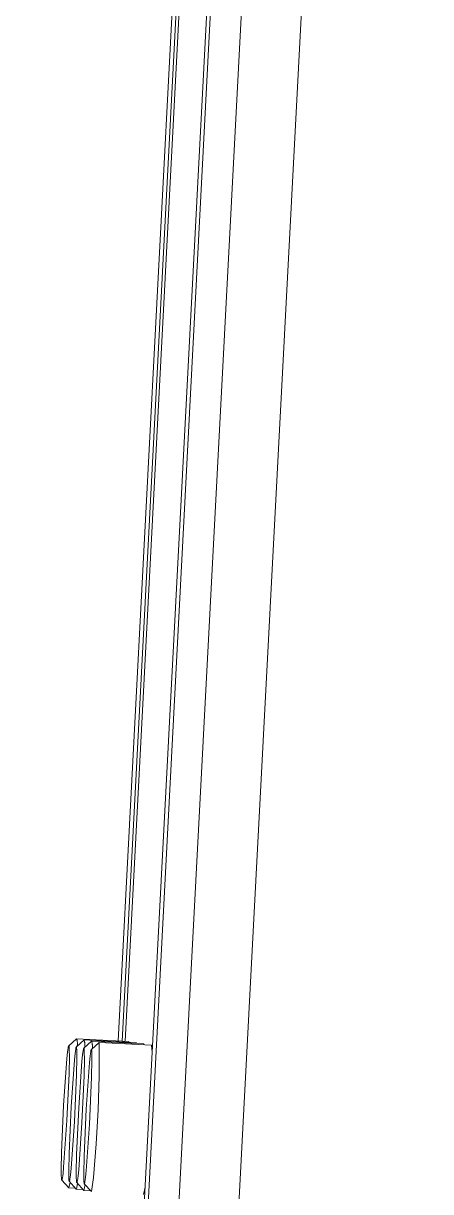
# Model space of a CAD drawing. Header units: inches. Extents: x 214 to 477, y -11 to 187.
# Drawn here: x 343.688 to 344.759, y 109.909 to 112.988 of the extents above; entities that cross this region are included whole.
import ezdxf

# ---------------------------------------------------------------- set-up
doc = ezdxf.new("R2010")
doc.units = ezdxf.units.IN
doc.layers.add('ZANO_R', color=7, linetype='Continuous', lineweight=0)

msp = doc.modelspace()

# ---------------------------------------------------------------- linework, layer by layer
at = {"layer": 'ZANO_R'}
for p, q in [((344.51098, 119.5333), (343.68769, 103.8068)), ((343.6979, 103.8051), (344.5212, 119.5316)), ((343.77886, 103.8006), (344.60216, 119.52711)), ((344.75935, 119.51889), (343.93606, 103.79239)), ((344.42094, 119.54824), (343.93713, 110.30662)), ((343.94741, 110.30609), (344.43115, 119.54655)), ((344.43931, 119.54609), (343.95557, 110.30566)), ((343.80715, 110.29374), (343.82768, 110.31225)), ((343.82769, 110.31226), (343.82811, 110.31091)), ((343.82801, 110.31232), (343.96541, 110.30514)), ((343.80396, 110.27642), (343.80478, 110.28298)), ((343.80478, 110.28298), (343.80555, 110.28812)), ((343.80555, 110.28812), (343.80591, 110.29011)), ((343.80591, 110.29011), (343.80609, 110.29094)), ((343.80609, 110.29094), (343.80626, 110.29167)), ((343.80626, 110.29167), (343.80634, 110.292)), ((343.80634, 110.292), (343.80643, 110.29229)), ((343.80643, 110.29229), (343.80651, 110.29256)), ((343.80651, 110.29256), (343.80659, 110.2928)), ((343.80659, 110.2928), (343.80663, 110.29291)), ((343.80663, 110.29291), (343.80667, 110.29302)), ((343.80667, 110.29302), (343.80671, 110.29311)), ((343.80671, 110.29311), (343.80675, 110.2932)), ((343.80675, 110.2932), (343.80678, 110.29328)), ((343.80678, 110.29328), (343.80682, 110.29335)), ((343.80682, 110.29335), (343.80686, 110.29342)), ((343.80686, 110.29342), (343.8069, 110.29348)), ((343.8069, 110.29348), (343.80693, 110.29353)), ((343.80693, 110.29353), (343.80697, 110.29358)), ((343.80697, 110.29358), (343.80701, 110.29362)), ((343.80701, 110.29362), (343.80704, 110.29365)), ((343.80704, 110.29365), (343.80708, 110.29367)), ((343.80708, 110.29367), (343.80711, 110.29369)), ((343.80711, 110.29369), (343.80715, 110.2937)), ((343.80715, 110.2937), (343.80718, 110.2937)), ((343.80718, 110.2937), (343.80722, 110.29369)), ((343.80722, 110.29369), (343.80725, 110.29368)), ((343.80725, 110.29368), (343.80729, 110.29366)), ((343.80729, 110.29366), (343.80732, 110.29363)), ((343.80732, 110.29363), (343.80735, 110.2936)), ((343.80735, 110.2936), (343.80738, 110.29356)), ((343.80738, 110.29356), (343.80742, 110.29351)), ((343.80742, 110.29351), (343.80745, 110.29345)), ((343.80745, 110.29345), (343.80748, 110.29338)), ((343.80748, 110.29338), (343.80751, 110.29331)), ((343.80751, 110.29331), (343.80754, 110.29323)), ((343.80754, 110.29323), (343.80757, 110.29315)), ((343.80757, 110.29315), (343.8076, 110.29305)), ((343.8076, 110.29305), (343.80763, 110.29295)), ((343.80763, 110.29295), (343.80766, 110.29284)), ((343.80766, 110.29284), (343.80769, 110.29273)), ((343.80769, 110.29273), (343.80774, 110.29247)), ((343.80774, 110.29247), (343.8078, 110.29219)), ((343.8078, 110.29219), (343.80785, 110.29187)), ((343.80785, 110.29187), (343.8079, 110.29153)), ((343.8079, 110.29153), (343.80799, 110.29076)), ((343.80799, 110.29076), (343.80808, 110.28987)), ((343.80808, 110.28987), (343.80824, 110.28775)), ((343.80824, 110.28775), (343.80848, 110.28217)), ((343.80848, 110.28217), (343.80861, 110.26619)), ((343.82456, 110.27969), (343.82533, 110.28484)), ((343.82533, 110.28484), (343.82569, 110.28683)), ((343.82569, 110.28683), (343.82587, 110.28766)), ((343.82587, 110.28766), (343.82604, 110.28839)), ((343.82604, 110.28839), (343.82612, 110.28871)), ((343.82612, 110.28871), (343.82621, 110.28901)), ((343.82621, 110.28901), (343.82629, 110.28928)), ((343.82629, 110.28928), (343.82637, 110.28952)), ((343.82637, 110.28952), (343.82641, 110.28963)), ((343.82641, 110.28963), (343.82645, 110.28973)), ((343.82645, 110.28973), (343.82649, 110.28983)), ((343.82649, 110.28983), (343.82653, 110.28992)), ((343.82653, 110.28992), (343.82656, 110.29)), ((343.82656, 110.29), (343.8266, 110.29007)), ((343.8266, 110.29007), (343.82664, 110.29014)), ((343.82664, 110.29014), (343.82668, 110.2902)), ((343.82668, 110.2902), (343.82671, 110.29025)), ((343.82671, 110.29025), (343.82675, 110.2903)), ((343.82675, 110.2903), (343.82679, 110.29033)), ((343.82679, 110.29033), (343.82682, 110.29037)), ((343.82682, 110.29037), (343.82686, 110.29039)), ((343.82686, 110.29039), (343.82689, 110.29041)), ((343.82689, 110.29041), (343.82693, 110.29041)), ((343.82693, 110.29046), (343.84746, 110.30897)), ((343.82693, 110.29041), (343.82696, 110.29042)), ((343.82696, 110.29042), (343.827, 110.29041)), ((343.827, 110.29041), (343.82703, 110.2904)), ((343.82703, 110.2904), (343.82707, 110.29038)), ((343.82707, 110.29038), (343.8271, 110.29035)), ((343.8271, 110.29035), (343.82713, 110.29032)), ((343.82713, 110.29032), (343.82716, 110.29027)), ((343.82716, 110.29027), (343.8272, 110.29022)), ((343.8272, 110.29022), (343.82723, 110.29017)), ((343.82723, 110.29017), (343.82726, 110.2901)), ((343.82726, 110.2901), (343.82729, 110.29003)), ((343.82729, 110.29003), (343.82732, 110.28995)), ((343.82732, 110.28995), (343.82735, 110.28986)), ((343.82735, 110.28986), (343.82738, 110.28977)), ((343.82738, 110.28977), (343.82741, 110.28967)), ((343.82741, 110.28967), (343.82744, 110.28956)), ((343.82744, 110.28956), (343.82747, 110.28944)), ((343.82747, 110.28944), (343.82752, 110.28919)), ((343.82752, 110.28919), (343.82758, 110.2889)), ((343.82758, 110.2889), (343.82763, 110.28859)), ((343.82763, 110.28859), (343.82768, 110.28825)), ((343.82768, 110.28825), (343.82777, 110.28748)), ((343.82777, 110.28748), (343.82786, 110.28659)), ((343.82786, 110.28659), (343.82802, 110.28446)), ((343.82802, 110.28446), (343.82826, 110.27888)), ((343.82811, 110.31091), (343.82849, 110.30955)), ((343.82849, 110.30955), (343.82882, 110.30817)), ((343.82882, 110.30817), (343.8291, 110.30679)), ((343.8291, 110.30679), (343.82934, 110.30539)), ((343.82934, 110.30539), (343.82954, 110.30399)), ((343.8296, 110.29411), (343.82942, 110.29271)), ((343.82954, 110.30399), (343.82969, 110.30258)), ((343.82973, 110.29552), (343.8296, 110.29411)), ((343.82969, 110.30258), (343.82979, 110.30117)), ((343.82981, 110.29693), (343.82973, 110.29552)), ((343.82979, 110.30117), (343.82984, 110.29976)), ((343.82985, 110.29835), (343.82981, 110.29693)), ((343.82984, 110.29976), (343.82985, 110.29835)), ((343.84434, 110.27641), (343.84511, 110.28156)), ((343.84511, 110.28156), (343.84547, 110.28354)), ((343.84547, 110.28354), (343.84565, 110.28438)), ((343.84565, 110.28438), (343.84582, 110.28511)), ((343.84582, 110.28511), (343.8459, 110.28543)), ((343.8459, 110.28543), (343.84599, 110.28573)), ((343.84599, 110.28573), (343.84607, 110.286)), ((343.84607, 110.286), (343.84615, 110.28624)), ((343.84615, 110.28624), (343.84619, 110.28635)), ((343.84619, 110.28635), (343.84623, 110.28645)), ((343.84623, 110.28645), (343.84627, 110.28654)), ((343.84627, 110.28654), (343.84631, 110.28663)), ((343.84631, 110.28663), (343.84634, 110.28671)), ((343.84634, 110.28671), (343.84638, 110.28679)), ((343.84638, 110.28679), (343.84642, 110.28686)), ((343.84642, 110.28686), (343.84646, 110.28692)), ((343.84646, 110.28692), (343.84649, 110.28697)), ((343.84649, 110.28697), (343.84653, 110.28701)), ((343.84653, 110.28701), (343.84657, 110.28705)), ((343.84657, 110.28705), (343.8466, 110.28708)), ((343.8466, 110.28708), (343.84664, 110.28711)), ((343.84664, 110.28711), (343.84667, 110.28712)), ((343.84667, 110.28712), (343.84671, 110.28713)), ((343.84671, 110.28718), (343.86724, 110.30568)), ((343.84671, 110.28713), (343.84674, 110.28713)), ((343.84674, 110.28713), (343.84678, 110.28713)), ((343.84678, 110.28713), (343.84681, 110.28712)), ((343.84681, 110.28712), (343.84685, 110.28709)), ((343.84685, 110.28709), (343.84688, 110.28707)), ((343.84688, 110.28707), (343.84691, 110.28703)), ((343.84691, 110.28703), (343.84694, 110.28699)), ((343.84694, 110.28699), (343.84698, 110.28694)), ((343.84698, 110.28694), (343.84701, 110.28688)), ((343.84701, 110.28688), (343.84704, 110.28682)), ((343.84704, 110.28682), (343.84707, 110.28675)), ((343.84707, 110.28675), (343.8471, 110.28667)), ((343.8471, 110.28667), (343.84713, 110.28658)), ((343.84713, 110.28658), (343.84716, 110.28649)), ((343.84716, 110.28649), (343.84719, 110.28639)), ((343.84719, 110.28639), (343.84722, 110.28628)), ((343.84722, 110.28628), (343.84725, 110.28616)), ((343.84725, 110.28616), (343.8473, 110.28591)), ((343.8473, 110.28591), (343.84736, 110.28562)), ((343.84736, 110.28562), (343.84741, 110.28531)), ((343.84741, 110.28531), (343.84746, 110.28497)), ((343.84746, 110.28497), (343.84755, 110.28419)), ((343.84747, 110.30898), (343.84789, 110.30763)), ((343.84755, 110.28419), (343.84764, 110.2833)), ((343.84764, 110.2833), (343.8478, 110.28118)), ((343.84779, 110.30904), (343.98519, 110.30186)), ((343.84789, 110.30763), (343.84827, 110.30626)), ((343.84827, 110.30626), (343.8486, 110.30489)), ((343.8486, 110.30489), (343.84888, 110.3035)), ((343.84888, 110.3035), (343.84912, 110.30211)), ((343.84912, 110.30211), (343.84932, 110.30071)), ((343.84938, 110.29083), (343.8492, 110.28943)), ((343.84932, 110.30071), (343.84947, 110.2993)), ((343.84951, 110.29224), (343.84938, 110.29083)), ((343.84947, 110.2993), (343.84957, 110.29789)), ((343.84959, 110.29365), (343.84951, 110.29224)), ((343.84957, 110.29789), (343.84962, 110.29648)), ((343.84963, 110.29506), (343.84959, 110.29365)), ((343.84962, 110.29648), (343.84963, 110.29506)), ((343.86543, 110.2811), (343.8656, 110.28182)), ((343.8656, 110.28182), (343.86568, 110.28215)), ((343.86568, 110.28215), (343.86577, 110.28244)), ((343.86577, 110.28244), (343.86585, 110.28271)), ((343.86585, 110.28271), (343.86593, 110.28295)), ((343.86593, 110.28295), (343.86597, 110.28306)), ((343.86597, 110.28306), (343.86601, 110.28317)), ((343.86601, 110.28317), (343.86605, 110.28326)), ((343.86605, 110.28326), (343.86609, 110.28335)), ((343.86609, 110.28335), (343.86612, 110.28343)), ((343.86612, 110.28343), (343.86616, 110.28351)), ((343.86616, 110.28351), (343.8662, 110.28357)), ((343.8662, 110.28357), (343.86624, 110.28363)), ((343.86624, 110.28363), (343.86627, 110.28369)), ((343.86627, 110.28369), (343.86631, 110.28373)), ((343.86631, 110.28373), (343.86635, 110.28377)), ((343.86635, 110.28377), (343.86638, 110.2838)), ((343.86638, 110.2838), (343.86642, 110.28382)), ((343.86642, 110.28382), (343.86645, 110.28384)), ((343.86645, 110.28384), (343.86649, 110.28385)), ((343.86649, 110.28389), (343.88702, 110.3024)), ((343.86649, 110.28385), (343.86652, 110.28385)), ((343.86652, 110.28385), (343.86656, 110.28385)), ((343.86656, 110.28385), (343.86659, 110.28383)), ((343.86659, 110.28383), (343.86663, 110.28381)), ((343.86663, 110.28381), (343.86666, 110.28378)), ((343.86666, 110.28378), (343.86669, 110.28375)), ((343.86669, 110.28375), (343.86672, 110.28371)), ((343.86672, 110.28371), (343.86676, 110.28366)), ((343.86676, 110.28366), (343.86679, 110.2836)), ((343.86679, 110.2836), (343.86682, 110.28354)), ((343.86682, 110.28354), (343.86685, 110.28346)), ((343.86685, 110.28346), (343.86688, 110.28338)), ((343.86688, 110.28338), (343.86691, 110.2833)), ((343.86691, 110.2833), (343.86694, 110.2832)), ((343.86694, 110.2832), (343.86697, 110.2831)), ((343.86697, 110.2831), (343.867, 110.28299)), ((343.867, 110.28299), (343.86703, 110.28288)), ((343.86703, 110.28288), (343.86708, 110.28262)), ((343.86708, 110.28262), (343.86713, 110.28234)), ((343.86713, 110.28234), (343.86719, 110.28203)), ((343.86719, 110.28203), (343.86724, 110.28168)), ((343.86724, 110.28168), (343.86733, 110.28091)), ((343.86725, 110.3057), (343.86767, 110.30434)), ((343.86757, 110.30576), (344.00497, 110.29858)), ((343.86767, 110.30434), (343.86805, 110.30298)), ((343.86805, 110.30298), (343.86838, 110.30161)), ((343.86838, 110.30161), (343.86866, 110.30022)), ((343.86866, 110.30022), (343.8689, 110.29883)), ((343.8689, 110.29883), (343.8691, 110.29743)), ((343.86916, 110.28755), (343.86898, 110.28614)), ((343.8691, 110.29743), (343.86925, 110.29602)), ((343.86929, 110.28895), (343.86916, 110.28755)), ((343.86925, 110.29602), (343.86935, 110.29461)), ((343.86937, 110.29037), (343.86929, 110.28895)), ((343.86935, 110.29461), (343.8694, 110.29319)), ((343.86941, 110.29178), (343.86937, 110.29037)), ((343.8694, 110.29319), (343.86941, 110.29178)), ((343.88703, 110.30241), (343.88686, 110.21342)), ((343.88735, 110.30247), (344.02475, 110.2953)), ((343.96618, 110.30285), (343.96541, 110.30514)), ((343.98596, 110.29957), (343.98519, 110.30186)), ((344.00574, 110.29629), (344.00497, 110.29858)), ((344.02629, 110.2766), (344.02475, 110.2953)), ((343.79362, 110.13639), (343.80226, 110.25987)), ((343.80226, 110.25987), (343.80396, 110.27642)), ((343.80861, 110.26619), (343.80771, 110.22082)), ((343.8134, 110.13311), (343.82204, 110.25659)), ((343.82204, 110.25659), (343.82374, 110.27313)), ((343.82374, 110.27313), (343.82456, 110.27969)), ((343.82839, 110.26291), (343.82749, 110.21754)), ((343.82826, 110.27888), (343.82839, 110.26291)), ((343.83318, 110.12983), (343.84182, 110.25331)), ((343.84182, 110.25331), (343.84352, 110.26985)), ((343.84352, 110.26985), (343.84434, 110.27641)), ((343.84817, 110.25962), (343.84727, 110.21425)), ((343.8478, 110.28118), (343.84804, 110.2756)), ((343.84804, 110.2756), (343.84817, 110.25962)), ((343.8616, 110.25002), (343.8633, 110.26657)), ((343.8633, 110.26657), (343.86412, 110.27313)), ((343.86412, 110.27313), (343.86489, 110.27828)), ((343.86489, 110.27828), (343.86525, 110.28026)), ((343.86525, 110.28026), (343.86543, 110.2811)), ((343.86795, 110.25634), (343.86705, 110.21097)), ((343.86733, 110.28091), (343.86742, 110.28002)), ((343.86742, 110.28002), (343.86758, 110.2779)), ((343.86758, 110.2779), (343.86782, 110.27232)), ((343.86782, 110.27232), (343.86795, 110.25634)), ((343.80771, 110.22082), (343.80226, 110.09716)), ((343.85296, 110.12654), (343.8616, 110.25002)), ((343.82749, 110.21754), (343.82203, 110.09387)), ((343.84727, 110.21425), (343.84181, 110.09059)), ((343.86705, 110.21097), (343.86159, 110.08731)), ((343.88686, 110.21342), (343.88433, 110.12446)), ((343.78817, 110.01273), (343.79362, 110.13639)), ((343.80795, 110.00945), (343.8134, 110.13311)), ((343.82773, 110.00616), (343.83318, 110.12983)), ((343.80226, 110.09716), (343.79362, 109.97368)), ((343.84751, 110.00288), (343.85296, 110.12654)), ((343.88433, 110.12446), (343.87941, 110.0356)), ((343.82203, 110.09387), (343.8134, 109.97039)), ((343.84181, 110.09059), (343.83318, 109.96711)), ((343.86159, 110.08731), (343.85296, 109.96383)), ((343.87941, 110.0356), (343.87213, 109.9469)), ((343.78727, 109.96736), (343.78817, 110.01273)), ((343.80705, 109.96408), (343.80795, 110.00945)), ((343.82683, 109.96079), (343.82773, 110.00616)), ((343.79362, 109.97368), (343.79192, 109.95713)), ((343.84661, 109.95751), (343.84751, 110.00288)), ((343.7874, 109.95138), (343.78727, 109.96736)), ((343.78764, 109.9458), (343.7874, 109.95138)), ((343.78779, 109.94368), (343.78764, 109.9458)), ((343.78788, 109.94279), (343.78779, 109.94368)), ((343.78798, 109.94202), (343.78788, 109.94279)), ((343.78997, 109.94344), (343.78979, 109.9426)), ((343.79033, 109.94542), (343.78997, 109.94344)), ((343.7911, 109.95057), (343.79033, 109.94542)), ((343.79192, 109.95713), (343.7911, 109.95057)), ((343.80718, 109.9481), (343.80705, 109.96408)), ((343.80742, 109.94252), (343.80718, 109.9481)), ((343.81088, 109.94729), (343.81011, 109.94214)), ((343.8117, 109.95385), (343.81088, 109.94729)), ((343.8134, 109.97039), (343.8117, 109.95385)), ((343.82696, 109.94482), (343.82683, 109.96079)), ((343.8272, 109.93924), (343.82696, 109.94482)), ((343.83066, 109.94401), (343.82989, 109.93886)), ((343.83148, 109.95057), (343.83066, 109.94401)), ((343.83318, 109.96711), (343.83148, 109.95057)), ((343.84674, 109.94154), (343.84661, 109.95751)), ((343.85126, 109.94728), (343.85044, 109.94072)), ((343.85296, 109.96383), (343.85126, 109.94728)), ((343.86666, 109.90932), (343.87213, 109.9469)), ((343.78803, 109.94167), (343.78798, 109.94202)), ((343.78808, 109.94136), (343.78803, 109.94167)), ((343.78814, 109.94108), (343.78808, 109.94136)), ((343.78819, 109.94082), (343.78814, 109.94108)), ((343.78822, 109.94071), (343.78819, 109.94082)), ((343.78825, 109.9406), (343.78822, 109.94071)), ((343.78828, 109.9405), (343.78825, 109.9406)), ((343.78831, 109.9404), (343.78828, 109.9405)), ((343.78834, 109.94032), (343.78831, 109.9404)), ((343.78837, 109.94024), (343.78834, 109.94032)), ((343.7884, 109.94016), (343.78837, 109.94024)), ((343.78843, 109.9401), (343.7884, 109.94016)), ((343.78846, 109.94004), (343.78843, 109.9401)), ((343.7885, 109.93999), (343.78846, 109.94004)), ((343.78853, 109.93995), (343.7885, 109.93999)), ((343.78856, 109.93992), (343.78853, 109.93995)), ((343.78859, 109.93989), (343.78856, 109.93992)), ((343.78863, 109.93987), (343.78859, 109.93989)), ((343.78866, 109.93985), (343.78863, 109.93987)), ((343.80714, 109.91926), (343.78865, 109.93981)), ((343.7887, 109.93985), (343.78866, 109.93985)), ((343.78873, 109.93985), (343.7887, 109.93985)), ((343.78876, 109.93986), (343.78873, 109.93985)), ((343.7888, 109.93988), (343.78876, 109.93986)), ((343.78884, 109.9399), (343.7888, 109.93988)), ((343.78887, 109.93993), (343.78884, 109.9399)), ((343.78891, 109.93997), (343.78887, 109.93993)), ((343.78894, 109.94001), (343.78891, 109.93997)), ((343.78898, 109.94007), (343.78894, 109.94001)), ((343.78902, 109.94013), (343.78898, 109.94007)), ((343.78906, 109.94019), (343.78902, 109.94013)), ((343.78909, 109.94027), (343.78906, 109.94019)), ((343.78913, 109.94035), (343.78909, 109.94027)), ((343.78917, 109.94044), (343.78913, 109.94035)), ((343.78921, 109.94053), (343.78917, 109.94044)), ((343.78925, 109.94064), (343.78921, 109.94053)), ((343.78929, 109.94075), (343.78925, 109.94064)), ((343.78937, 109.94099), (343.78929, 109.94075)), ((343.78945, 109.94126), (343.78937, 109.94099)), ((343.78953, 109.94155), (343.78945, 109.94126)), ((343.78962, 109.94188), (343.78953, 109.94155)), ((343.78979, 109.9426), (343.78962, 109.94188)), ((343.80715, 109.91925), (343.80732, 109.91916)), ((343.80732, 109.91916), (343.81041, 109.93433)), ((343.80757, 109.9404), (343.80742, 109.94252)), ((343.82488, 109.91825), (343.80747, 109.91916)), ((343.80766, 109.93951), (343.80757, 109.9404)), ((343.80776, 109.93873), (343.80766, 109.93951)), ((343.80781, 109.93839), (343.80776, 109.93873)), ((343.80786, 109.93808), (343.80781, 109.93839)), ((343.80792, 109.93779), (343.80786, 109.93808)), ((343.80797, 109.93754), (343.80792, 109.93779)), ((343.808, 109.93742), (343.80797, 109.93754)), ((343.80803, 109.93731), (343.808, 109.93742)), ((343.80806, 109.93721), (343.80803, 109.93731)), ((343.80809, 109.93712), (343.80806, 109.93721)), ((343.80812, 109.93703), (343.80809, 109.93712)), ((343.80815, 109.93695), (343.80812, 109.93703)), ((343.80818, 109.93688), (343.80815, 109.93695)), ((343.80821, 109.93682), (343.80818, 109.93688)), ((343.80824, 109.93676), (343.80821, 109.93682)), ((343.80828, 109.93671), (343.80824, 109.93676)), ((343.80831, 109.93667), (343.80828, 109.93671)), ((343.80834, 109.93663), (343.80831, 109.93667)), ((343.80837, 109.93661), (343.80834, 109.93663)), ((343.80841, 109.93658), (343.80837, 109.93661)), ((343.80844, 109.93657), (343.80841, 109.93658)), ((343.82692, 109.91598), (343.80843, 109.93653)), ((343.80848, 109.93657), (343.80844, 109.93657)), ((343.80851, 109.93657), (343.80848, 109.93657)), ((343.80854, 109.93658), (343.80851, 109.93657)), ((343.80858, 109.93659), (343.80854, 109.93658)), ((343.80862, 109.93662), (343.80858, 109.93659)), ((343.80865, 109.93665), (343.80862, 109.93662)), ((343.80869, 109.93669), (343.80865, 109.93665)), ((343.80872, 109.93673), (343.80869, 109.93669)), ((343.80876, 109.93678), (343.80872, 109.93673)), ((343.8088, 109.93684), (343.80876, 109.93678)), ((343.80884, 109.93691), (343.8088, 109.93684)), ((343.80887, 109.93699), (343.80884, 109.93691)), ((343.80891, 109.93707), (343.80887, 109.93699)), ((343.80895, 109.93716), (343.80891, 109.93707)), ((343.80899, 109.93725), (343.80895, 109.93716)), ((343.80903, 109.93735), (343.80899, 109.93725)), ((343.80907, 109.93746), (343.80903, 109.93735)), ((343.80915, 109.9377), (343.80907, 109.93746)), ((343.80923, 109.93797), (343.80915, 109.9377)), ((343.80931, 109.93827), (343.80923, 109.93797)), ((343.8094, 109.93859), (343.80931, 109.93827)), ((343.80957, 109.93932), (343.8094, 109.93859)), ((343.80975, 109.94016), (343.80957, 109.93932)), ((343.81011, 109.94214), (343.80975, 109.94016)), ((343.82693, 109.91597), (343.8271, 109.91588)), ((343.8271, 109.91588), (343.83019, 109.93105)), ((343.82735, 109.93711), (343.8272, 109.93924)), ((343.84466, 109.91496), (343.82725, 109.91587)), ((343.82744, 109.93622), (343.82735, 109.93711)), ((343.82754, 109.93545), (343.82744, 109.93622)), ((343.82759, 109.93511), (343.82754, 109.93545)), ((343.82764, 109.9348), (343.82759, 109.93511)), ((343.8277, 109.93451), (343.82764, 109.9348)), ((343.82775, 109.93426), (343.8277, 109.93451)), ((343.82778, 109.93414), (343.82775, 109.93426)), ((343.82781, 109.93403), (343.82778, 109.93414)), ((343.82784, 109.93393), (343.82781, 109.93403)), ((343.82787, 109.93384), (343.82784, 109.93393)), ((343.8279, 109.93375), (343.82787, 109.93384)), ((343.82793, 109.93367), (343.8279, 109.93375)), ((343.82796, 109.9336), (343.82793, 109.93367)), ((343.82799, 109.93353), (343.82796, 109.9336)), ((343.82802, 109.93348), (343.82799, 109.93353)), ((343.82806, 109.93343), (343.82802, 109.93348)), ((343.82809, 109.93338), (343.82806, 109.93343)), ((343.82812, 109.93335), (343.82809, 109.93338)), ((343.82815, 109.93332), (343.82812, 109.93335)), ((343.82819, 109.9333), (343.82815, 109.93332)), ((343.82822, 109.93329), (343.82819, 109.9333)), ((343.8467, 109.9127), (343.82821, 109.93325)), ((343.82825, 109.93328), (343.82822, 109.93329)), ((343.82829, 109.93329), (343.82825, 109.93328)), ((343.82832, 109.93329), (343.82829, 109.93329)), ((343.82836, 109.93331), (343.82832, 109.93329)), ((343.8284, 109.93333), (343.82836, 109.93331)), ((343.82843, 109.93337), (343.8284, 109.93333)), ((343.82847, 109.9334), (343.82843, 109.93337)), ((343.8285, 109.93345), (343.82847, 109.9334)), ((343.82854, 109.9335), (343.8285, 109.93345)), ((343.82858, 109.93356), (343.82854, 109.9335)), ((343.82862, 109.93363), (343.82858, 109.93356)), ((343.82865, 109.9337), (343.82862, 109.93363)), ((343.82869, 109.93378), (343.82865, 109.9337)), ((343.82873, 109.93387), (343.82869, 109.93378)), ((343.82877, 109.93397), (343.82873, 109.93387)), ((343.82881, 109.93407), (343.82877, 109.93397)), ((343.82885, 109.93418), (343.82881, 109.93407)), ((343.82893, 109.93442), (343.82885, 109.93418)), ((343.82901, 109.93469), (343.82893, 109.93442)), ((343.82909, 109.93499), (343.82901, 109.93469)), ((343.82918, 109.93531), (343.82909, 109.93499)), ((343.82935, 109.93604), (343.82918, 109.93531)), ((343.82953, 109.93687), (343.82935, 109.93604)), ((343.82989, 109.93886), (343.82953, 109.93687)), ((343.84671, 109.91269), (343.84688, 109.9126)), ((343.84698, 109.93595), (343.84674, 109.94154)), ((343.84688, 109.9126), (343.84997, 109.92776)), ((343.84713, 109.93383), (343.84698, 109.93595)), ((343.86444, 109.91168), (343.84703, 109.91259)), ((343.84722, 109.93294), (343.84713, 109.93383)), ((343.84732, 109.93217), (343.84722, 109.93294)), ((343.84737, 109.93183), (343.84732, 109.93217)), ((343.84742, 109.93151), (343.84737, 109.93183)), ((343.84748, 109.93123), (343.84742, 109.93151)), ((343.84753, 109.93097), (343.84748, 109.93123)), ((343.84756, 109.93086), (343.84753, 109.93097)), ((343.84759, 109.93075), (343.84756, 109.93086)), ((343.84762, 109.93065), (343.84759, 109.93075)), ((343.84765, 109.93055), (343.84762, 109.93065)), ((343.84768, 109.93047), (343.84765, 109.93055)), ((343.84771, 109.93039), (343.84768, 109.93047)), ((343.84774, 109.93032), (343.84771, 109.93039)), ((343.84777, 109.93025), (343.84774, 109.93032)), ((343.8478, 109.93019), (343.84777, 109.93025)), ((343.84784, 109.93014), (343.8478, 109.93019)), ((343.84787, 109.9301), (343.84784, 109.93014)), ((343.8479, 109.93007), (343.84787, 109.9301)), ((343.84793, 109.93004), (343.8479, 109.93007)), ((343.84797, 109.93002), (343.84793, 109.93004)), ((343.848, 109.93001), (343.84797, 109.93002)), ((343.86648, 109.90941), (343.84799, 109.92996)), ((343.84803, 109.93), (343.848, 109.93001)), ((343.84807, 109.93), (343.84803, 109.93)), ((343.8481, 109.93001), (343.84807, 109.93)), ((343.84814, 109.93003), (343.8481, 109.93001)), ((343.84818, 109.93005), (343.84814, 109.93003)), ((343.84821, 109.93008), (343.84818, 109.93005)), ((343.84825, 109.93012), (343.84821, 109.93008)), ((343.84828, 109.93017), (343.84825, 109.93012)), ((343.84832, 109.93022), (343.84828, 109.93017)), ((343.84836, 109.93028), (343.84832, 109.93022)), ((343.8484, 109.93035), (343.84836, 109.93028)), ((343.84843, 109.93042), (343.8484, 109.93035)), ((343.84847, 109.9305), (343.84843, 109.93042)), ((343.84851, 109.93059), (343.84847, 109.9305)), ((343.84855, 109.93068), (343.84851, 109.93059)), ((343.84859, 109.93079), (343.84855, 109.93068)), ((343.84863, 109.9309), (343.84859, 109.93079)), ((343.84871, 109.93114), (343.84863, 109.9309)), ((343.84879, 109.93141), (343.84871, 109.93114)), ((343.84887, 109.9317), (343.84879, 109.93141)), ((343.84896, 109.93203), (343.84887, 109.9317)), ((343.84913, 109.93276), (343.84896, 109.93203)), ((343.84931, 109.93359), (343.84913, 109.93276)), ((343.84967, 109.93558), (343.84931, 109.93359)), ((343.85044, 109.94072), (343.84967, 109.93558)), ((344.0042, 109.90213), (344.00779, 109.92144)), ((343.86649, 109.9094), (343.86666, 109.90932))]:
    msp.add_line(p, q, dxfattribs=at)

doc.saveas('drawing.dxf')
